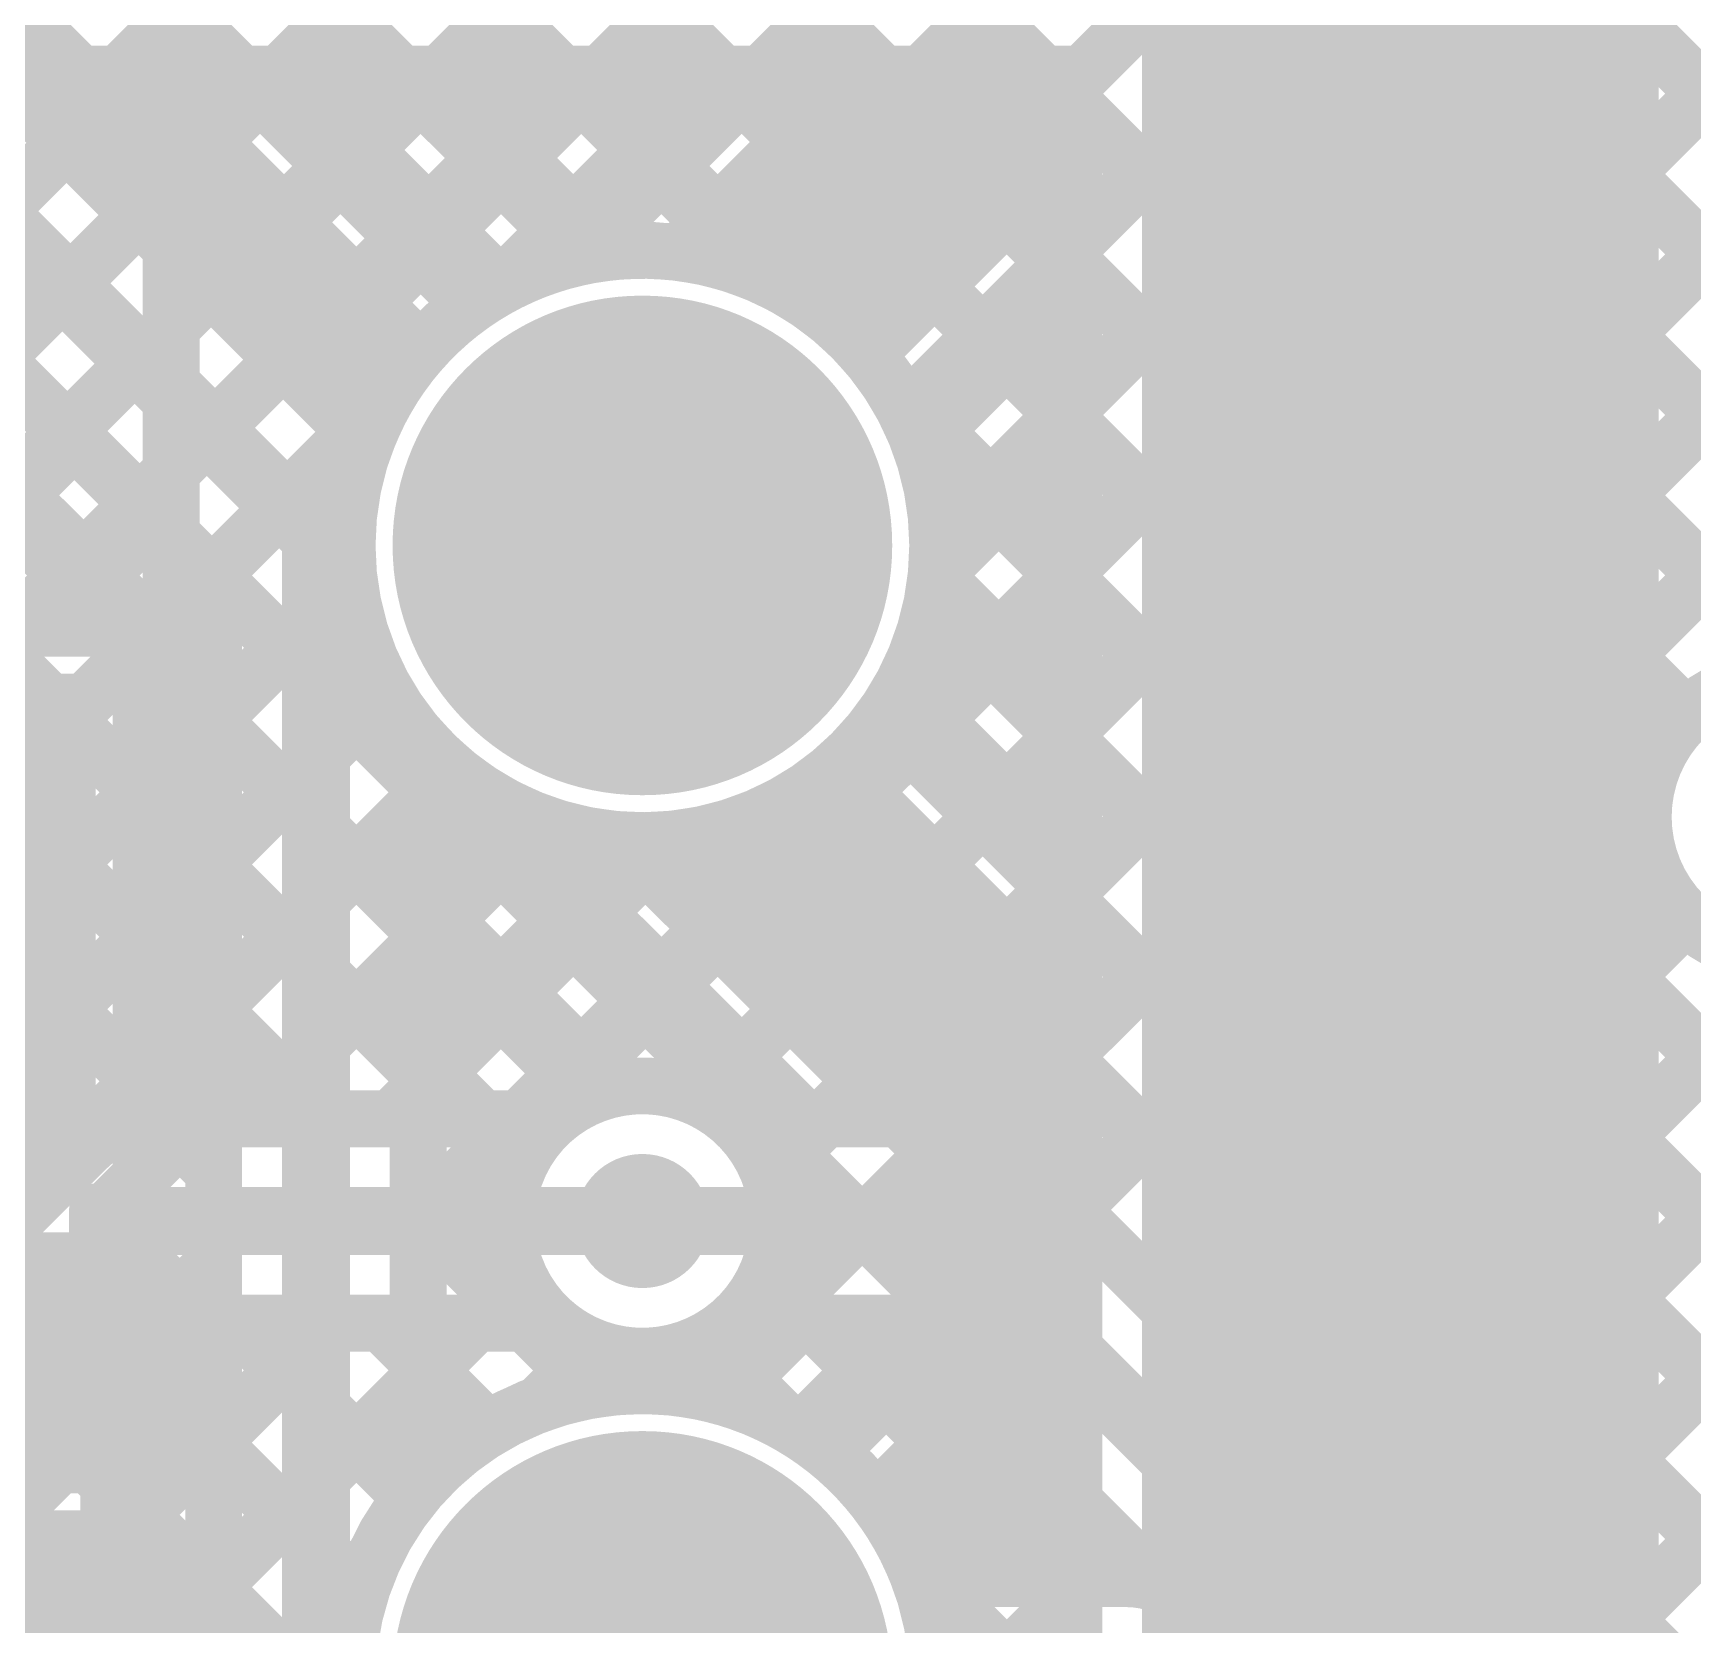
# Model space of a CAD drawing. Header units: millimetres. Extents: x -0.33 to 3.26, y -0.12 to 2.83.
# Drawn here: x 0.2037 to 0.496, y 1.7579 to 2.0382 of the extents above; entities that cross this region are included whole.
import ezdxf

# ---------------------------------------------------------------- set-up
doc = ezdxf.new("R2010")
doc.units = ezdxf.units.MM
doc.header["$MEASUREMENT"] = 0
for name, color, linetype in [('BottomLayer', 5, 'Continuous'), ('BottomOverlay', 54, 'Continuous'), ('BottomPaste', 16, 'Continuous'), ('BottomSolder', 6, 'Continuous'), ('MultiLayer', 9, 'Continuous'), ('PadHoleLayer', 156, 'Continuous'), ('TopLayer', 1, 'Continuous'), ('TopOverlay', 2, 'Continuous'), ('TopSolder', 216, 'Continuous'), ('ViaHoleLayer', 16, 'Continuous')]:
    doc.layers.add(name, color=color, linetype=linetype)

# ---------------------------------------------------------------- blocks, each defined once
blk = doc.blocks.new('PS2801C_1_F3_A_B_3')
at = {"layer": 'BottomLayer'}
for points in [[(-0.03937, 0.06772), (0.03937, 0.06772), (0.03937, 0.03228), (-0.03937, 0.03228)], [(0.23622, 0.06772), (0.31496, 0.06772), (0.31496, 0.03228), (0.23622, 0.03228)], [(-0.03937, 0.01772), (0.03937, 0.01772), (0.03937, -0.01772), (-0.03937, -0.01772)], [(0.23622, 0.01772), (0.31496, 0.01772), (0.31496, -0.01772), (0.23622, -0.01772)]]:
    blk.add_hatch(color=5, dxfattribs=at).paths.add_polyline_path(points)
at = {"layer": 'BottomPaste'}
for points in [[(-0.03937, 0.06772), (0.03937, 0.06772), (0.03937, 0.03228), (-0.03937, 0.03228)], [(0.23622, 0.06772), (0.31496, 0.06772), (0.31496, 0.03228), (0.23622, 0.03228)], [(-0.03937, 0.01772), (0.03937, 0.01772), (0.03937, -0.01772), (-0.03937, -0.01772)], [(0.23622, 0.01772), (0.31496, 0.01772), (0.31496, -0.01772), (0.23622, -0.01772)]]:
    blk.add_hatch(color=16, dxfattribs=at).paths.add_polyline_path(points)
at = {"layer": 'BottomSolder'}
for points in [[(-0.04337, 0.07172), (0.04337, 0.07172), (0.04337, 0.02828), (-0.04337, 0.02828)], [(0.23222, 0.07172), (0.31896, 0.07172), (0.31896, 0.02828), (0.23222, 0.02828)], [(-0.04337, 0.02172), (0.04337, 0.02172), (0.04337, -0.02172), (-0.04337, -0.02172)], [(0.23222, 0.02172), (0.31896, 0.02172), (0.31896, -0.02172), (0.23222, -0.02172)]]:
    blk.add_hatch(color=6, dxfattribs=at).paths.add_polyline_path(points)
at = {"layer": 'BottomOverlay', "const_width": 0.01}
for points in [[(0.017, 0.085), (0.259, 0.085)], [(0.017, -0.035), (0.259, -0.035)]]:
    blk.add_lwpolyline(points, dxfattribs=at)
at = {"layer": 'BottomOverlay'}
for points, const_width in [([(0.0145, 0.085, 1), (0.0195, 0.085, 1)], 0.005), ([(0.2565, 0.085, 1), (0.2615, 0.085, 1)], 0.005), ([(-0.01993, -0.038, 1), (-0.03407, -0.038, 1)], 0.01575), ([(-0.03801, -0.038, 1), (-0.03013, -0.038, 1)], 0.00787), ([(-0.02387, -0.038, 1), (-0.01599, -0.038, 1)], 0.00787), ([(0.0145, -0.035, 1), (0.0195, -0.035, 1)], 0.005), ([(0.2565, -0.035, 1), (0.2615, -0.035, 1)], 0.005)]:
    blk.add_lwpolyline(points, format="xyb", close=True, dxfattribs=dict(at, const_width=const_width))
blk = doc.blocks.new('R__0603_B_32')
at = {"layer": 'BottomLayer'}
for points in [[(-0.015, 0.0175), (-0.015, -0.0175), (-0.045, -0.0175), (-0.045, 0.0175)], [(0.045, 0.0175), (0.045, -0.0175), (0.015, -0.0175), (0.015, 0.0175)]]:
    blk.add_hatch(color=5, dxfattribs=at).paths.add_polyline_path(points)
at = {"layer": 'BottomPaste'}
for points in [[(-0.015, 0.0175), (-0.015, -0.0175), (-0.045, -0.0175), (-0.045, 0.0175)], [(0.045, 0.0175), (0.045, -0.0175), (0.015, -0.0175), (0.015, 0.0175)]]:
    blk.add_hatch(color=16, dxfattribs=at).paths.add_polyline_path(points)
at = {"layer": 'BottomSolder'}
for points in [[(-0.011, 0.0215), (-0.011, -0.0215), (-0.049, -0.0215), (-0.049, 0.0215)], [(0.049, 0.0215), (0.049, -0.0215), (0.011, -0.0215), (0.011, 0.0215)]]:
    blk.add_hatch(color=6, dxfattribs=at).paths.add_polyline_path(points)
at = {"layer": 'BottomOverlay', "const_width": 0.01}
for points in [[(-0.052, 0.024), (0.052, 0.024)], [(-0.052, 0.024), (-0.052, -0.024)], [(0.052, 0.024), (0.052, -0.024)], [(-0.052, -0.024), (0.052, -0.024)]]:
    blk.add_lwpolyline(points, dxfattribs=at)
at = {"layer": 'BottomOverlay', "const_width": 0.005}
for points in [[(-0.0545, 0.024, 1), (-0.0495, 0.024, 1)], [(-0.0545, 0.024, 1), (-0.0495, 0.024, 1)], [(0.0495, 0.024, 1), (0.0545, 0.024, 1)], [(0.0495, 0.024, 1), (0.0545, 0.024, 1)], [(-0.0545, -0.024, 1), (-0.0495, -0.024, 1)], [(-0.0545, -0.024, 1), (-0.0495, -0.024, 1)], [(0.0495, -0.024, 1), (0.0545, -0.024, 1)], [(0.0495, -0.024, 1), (0.0545, -0.024, 1)]]:
    blk.add_lwpolyline(points, format="xyb", close=True, dxfattribs=at)
blk = doc.blocks.new('T________B_____12_P___95')
at = {"layer": 'BottomLayer'}
h = blk.add_hatch(color=5, dxfattribs=at)
edge = h.paths.add_edge_path()
edge.add_arc((1.6, 0), 0.04, 0, 360)
h = blk.add_hatch(color=5, dxfattribs=at)
edge = h.paths.add_edge_path()
edge.add_arc((1.8, 0), 0.04, 0, 360)
at = {"layer": 'BottomSolder'}
h = blk.add_hatch(color=6, dxfattribs=at)
edge = h.paths.add_edge_path()
edge.add_arc((1.6, 0), 0.044, 0, 360)
h = blk.add_hatch(color=6, dxfattribs=at)
edge = h.paths.add_edge_path()
edge.add_arc((1.8, 0), 0.044, 0, 360)
at = {"layer": 'MultiLayer'}
h = blk.add_hatch(color=9, dxfattribs=at)
edge = h.paths.add_edge_path()
edge.add_arc((1.6, 0), 0.04, 0, 360)
h = blk.add_hatch(color=9, dxfattribs=at)
edge = h.paths.add_edge_path()
edge.add_arc((1.8, 0), 0.04, 0, 360)
at = {"layer": 'PadHoleLayer'}
h = blk.add_hatch(color=156, dxfattribs=at)
edge = h.paths.add_edge_path()
edge.add_arc((1.6, 0), 0.0275, 0, 360)
h = blk.add_hatch(color=156, dxfattribs=at)
edge = h.paths.add_edge_path()
edge.add_arc((1.8, 0), 0.0275, 0, 360)
at = {"layer": 'TopLayer'}
h = blk.add_hatch(color=1, dxfattribs=at)
edge = h.paths.add_edge_path()
edge.add_arc((1.6, 0), 0.04, 0, 360)
h = blk.add_hatch(color=1, dxfattribs=at)
edge = h.paths.add_edge_path()
edge.add_arc((1.8, 0), 0.04, 0, 360)
at = {"layer": 'TopSolder'}
h = blk.add_hatch(color=216, dxfattribs=at)
edge = h.paths.add_edge_path()
edge.add_arc((1.6, 0), 0.044, 0, 360)
h = blk.add_hatch(color=216, dxfattribs=at)
edge = h.paths.add_edge_path()
edge.add_arc((1.8, 0), 0.044, 0, 360)
at = {"layer": 'TopOverlay', "const_width": 0.01}
blk.add_lwpolyline([(-0.105, -0.162), (2.325, -0.162)], dxfattribs=at)

msp = doc.modelspace()

# ---------------------------------------------------------------- hatches: boundary and pattern name
at = {"layer": 'BottomLayer'}
h = msp.add_hatch(color=5, dxfattribs=at)
edge = h.paths.add_edge_path()
edge.add_arc((0.311, 1.829), 0.01181, 0, 360)
at = {"layer": 'TopLayer'}
msp.add_hatch(color=1, dxfattribs=at).paths.add_polyline_path([(0.399, -0.092), (0.49, -0.092), (0.49, 2.286), (0.399, 2.286)])
h = msp.add_hatch(color=1, dxfattribs=at)
edge = h.paths.add_edge_path()
edge.add_arc((0.311, 1.829), 0.01181, 0, 360)
at = {"layer": 'ViaHoleLayer'}
h = msp.add_hatch(color=16, dxfattribs=at)
edge = h.paths.add_edge_path()
edge.add_arc((0.311, 1.829), 0.00591, 0, 360)

# ---------------------------------------------------------------- linework, layer by layer
at = {"layer": 'BottomLayer'}
for points, const_width in [([(0.23641, 1.99204), (0.54059, 2.29621)], 0.01), ([(0.25056, 1.9779), (0.54059, 2.26793)], 0.01), ([(-0.08, 2.23806), (0.2355, 1.92256)], 0.01), ([(0.2997, 1.99876), (0.54059, 2.23965)], 0.01), ([(0.32678, 1.99755), (0.54059, 2.21136)], 0.01), ([(0.34492, 1.98741), (0.56268, 2.20517)], 0.01), ([(0.3598, 2.16596), (0.59728, 1.92848)], 0.01), ([(0.22272, 2.16162), (0.48751, 1.89683)], 0.01), ([(0.35736, 1.97156), (0.54059, 2.15479)], 0.01), ([(0.36157, 2.1359), (0.5728, 1.92468)], 0.01), ([(0.22272, 2.13334), (0.53987, 1.81619)], 0.01), ([(0.36299, 1.94891), (0.54059, 2.12651)], 0.01), ([(0.35251, 2.11668), (0.54451, 1.92468)], 0.01), ([(0.19399, 2.03447), (0.27253, 2.11301)], 0.01), ([(0.16497, 2.10623), (0.28084, 1.99036)], 0.01), ([(0.19325, 2.10623), (0.30055, 1.99894)], 0.01), ([(0.22154, 2.10623), (0.33236, 1.99541)], 0.01), ([(0.33759, 2.10331), (0.51623, 1.92468)], 0.01), ([(0.20813, 2.02033), (0.28879, 2.10098)], 0.01), ([(0.2715, 1.82914), (0.54059, 2.09822)], 0.01), ([(0.22227, 2.00618), (0.3121, 2.09601)], 0.01), ([(0.31635, 2.09628), (0.49479, 1.91783)], 0.01), ([(0.161, 2.08192), (0.26708, 1.97584)], 0.01), ([(0.32118, 1.85053), (0.54618, 2.07553)], 0.01), ([(0.161, 2.06746), (0.26228, 1.96618)], 0.01), ([(0.34593, 1.847), (0.56512, 2.06619)], 0.01), ([(0.143, 2.06), (0.2535, 1.9495)], 0.012), ([(0.1303, 2.04725), (0.2355, 1.94204)], 0.01), ([(0.37188, 1.84466), (0.574, 2.04678)], 0.01), ([(0.38648, 1.83098), (0.57609, 2.02059)], 0.01), ([(0.35841, 1.96936), (0.55259, 1.77518)], 0.01), ([(0.17776, 1.93339), (0.21096, 1.96659)], 0.01), ([(0.20605, 1.93339), (0.2251, 1.95244)], 0.01), ([(0.2535, 1.4955), (0.2535, 1.9495)], 0.012), ([(0.2355, 1.70482), (0.2355, 1.94204)], 0.01), ([(0.36194, 1.93755), (0.53987, 1.75962)], 0.01), ([(0.16328, 1.93339), (0.22272, 1.93339)], 0.01), ([(0.22272, 1.92177), (0.2355, 1.93456)], 0.01), ([(0.22272, 1.83064), (0.22272, 1.93339)], 0.01), ([(0.35336, 1.91784), (0.53987, 1.73134)], 0.01), ([(0.2715, 1.78182), (0.2715, 1.91418)], 0.01), ([(0.22272, 1.90706), (0.2355, 1.89428)], 0.01), ([(0.22272, 1.89349), (0.2355, 1.90627)], 0.01), ([(0.28037, 1.90598), (0.33935, 1.847)], 0.01), ([(0.33884, 1.90408), (0.53987, 1.70305)], 0.01), ([(0.40062, 1.81684), (0.48754, 1.90376)], 0.01), ([(0.2715, 1.88571), (0.28744, 1.90164)], 0.01), ([(0.2715, 1.85742), (0.31009, 1.89601)], 0.01), ([(0.31814, 1.89649), (0.36849, 1.84614)], 0.01), ([(0.2715, 1.88656), (0.30582, 1.85224)], 0.01), ([(0.41476, 1.80269), (0.49469, 1.88262)], 0.01), ([(0.22272, 1.87878), (0.2355, 1.866)], 0.01), ([(0.22272, 1.86521), (0.2355, 1.87799)], 0.01), ([(0.4289, 1.78855), (0.51603, 1.87568)], 0.01), ([(0.44305, 1.77441), (0.53987, 1.87123)], 0.01), ([(0.2715, 1.85828), (0.28985, 1.83993)], 0.01), ([(0.22272, 1.8505), (0.2355, 1.83771)], 0.01), ([(0.22272, 1.83692), (0.2355, 1.84971)], 0.01), ([(0.32659, 1.847), (0.363, 1.847)], 0.01), ([(0.45719, 1.76027), (0.53987, 1.84294)], 0.01), ([(0.37575, 1.8417), (0.57291, 1.64455)], 0.01), ([(0.21644, 1.83064), (0.22272, 1.83692)], 0.01), ([(0.215, 1.83064), (0.22272, 1.83064)], 0.01), ([(0.215, 1.82702), (0.215, 1.83064)], 0.01), ([(0.215, 1.82993), (0.21791, 1.82702)], 0.01), ([(0.2715, 1.83), (0.30224, 1.79926)], 0.01), ([(0.311, 1.829), (0.363, 1.829)], 0.012), ([(0.363, 1.829), (0.86021, 1.33179)], 0.012), ([(0.215, 1.82702), (0.2225, 1.82702)], 0.01), ([(0.21791, 1.82702), (0.2225, 1.82243)], 0.01), ([(0.2225, 1.77302), (0.2225, 1.82702)], 0.01), ([(0.2225, 1.82243), (0.2355, 1.80943)], 0.01), ([(0.2225, 1.80842), (0.2355, 1.82142)], 0.01), ([(0.2715, 1.80085), (0.28947, 1.81882)], 0.01), ([(0.47133, 1.74612), (0.53987, 1.81466)], 0.01), ([(0.32523, 1.79801), (0.33822, 1.811)], 0.01), ([(0.32659, 1.811), (0.35554, 1.811)], 0.01), ([(0.34706, 1.811), (0.39206, 1.766)], 0.01), ([(0.35554, 1.811), (0.40132, 1.76523)], 0.01), ([(0.32193, 1.80785), (0.33641, 1.79337)], 0.01), ([(0.29702, 1.79808), (0.30491, 1.80598)], 0.01), ([(0.34383, 1.78833), (0.36102, 1.80552)], 0.01), ([(0.2715, 1.80171), (0.28203, 1.79118)], 0.01), ([(0.2225, 1.79414), (0.2355, 1.78114)], 0.01), ([(0.2225, 1.78014), (0.2355, 1.79314)], 0.01), ([(0.35666, 1.77288), (0.37516, 1.79138)], 0.01), ([(0.37807, 1.766), (0.38931, 1.77724)], 0.01), ([(0.1635, 1.77302), (0.2225, 1.77302)], 0.01), ([(0.20938, 1.76702), (0.21538, 1.77302)], 0.01), ([(0.21534, 1.77302), (0.22134, 1.76702)], 0.01), ([(0.35637, 1.77341), (0.36378, 1.766)], 0.01), ([(0.1635, 1.76702), (0.2225, 1.76702)], 0.01), ([(0.2225, 1.71302), (0.2225, 1.76702)], 0.01), ([(0.2225, 1.76586), (0.2355, 1.75286)], 0.01), ([(0.2225, 1.75185), (0.2355, 1.76485)], 0.01), ([(0.35979, 1.766), (0.39609, 1.766)], 0.01)]:
    msp.add_lwpolyline(points, dxfattribs=dict(at, const_width=const_width))
for points, const_width in [([(0.20563, 2.02033, 1), (0.21063, 2.02033, 1)], 0.005), ([(0.21977, 2.00618, 1), (0.22477, 2.00618, 1)], 0.005), ([(0.2972, 1.99876, 1), (0.3022, 1.99876, 1)], 0.005), ([(0.29805, 1.99894, 1), (0.30305, 1.99894, 1)], 0.005), ([(0.32428, 1.99755, 1), (0.32928, 1.99755, 1)], 0.005), ([(0.32986, 1.99541, 1), (0.33486, 1.99541, 1)], 0.005), ([(0.23391, 1.99204, 1), (0.23891, 1.99204, 1)], 0.005), ([(0.27834, 1.99036, 1), (0.28334, 1.99036, 1)], 0.005), ([(0.34242, 1.98741, 1), (0.34742, 1.98741, 1)], 0.005), ([(0.24806, 1.9779, 1), (0.25306, 1.9779, 1)], 0.005), ([(0.26458, 1.97584, 1), (0.26958, 1.97584, 1)], 0.005), ([(0.35486, 1.97156, 1), (0.35986, 1.97156, 1)], 0.005), ([(0.35591, 1.96936, 1), (0.36091, 1.96936, 1)], 0.005), ([(0.20846, 1.96659, 1), (0.21346, 1.96659, 1)], 0.005), ([(0.25978, 1.96618, 1), (0.26478, 1.96618, 1)], 0.005), ([(0.25978, 1.96618, 1), (0.26478, 1.96618, 1)], 0.005), ([(0.2226, 1.95244, 1), (0.2276, 1.95244, 1)], 0.005), ([(0.2505, 1.9495, 1), (0.2565, 1.9495, 1)], 0.006), ([(0.2505, 1.9495, 1), (0.2565, 1.9495, 1)], 0.006), ([(0.36049, 1.94891, 1), (0.36549, 1.94891, 1)], 0.005), ([(0.3605, 1.948, 1), (0.3655, 1.948, 1)], 0.005), ([(0.3605, 1.948, 1), (0.3655, 1.948, 1)], 0.005), ([(0.233, 1.94204, 1), (0.238, 1.94204, 1)], 0.005), ([(0.233, 1.94204, 1), (0.238, 1.94204, 1)], 0.005), ([(0.35944, 1.93755, 1), (0.36444, 1.93755, 1)], 0.005), ([(0.20355, 1.93339, 1), (0.20855, 1.93339, 1)], 0.005), ([(0.22022, 1.93339, 1), (0.22522, 1.93339, 1)], 0.005), ([(0.22022, 1.93339, 1), (0.22522, 1.93339, 1)], 0.005), ([(0.233, 1.93456, 1), (0.238, 1.93456, 1)], 0.005), ([(0.22022, 1.92177, 1), (0.22522, 1.92177, 1)], 0.005), ([(0.233, 1.92256, 1), (0.238, 1.92256, 1)], 0.005), ([(0.35086, 1.91784, 1), (0.35586, 1.91784, 1)], 0.005), ([(0.49229, 1.91783, 1), (0.49729, 1.91783, 1)], 0.005), ([(0.269, 1.91418, 1), (0.274, 1.91418, 1)], 0.005), ([(0.269, 1.91418, 1), (0.274, 1.91418, 1)], 0.005), ([(0.22022, 1.90706, 1), (0.22522, 1.90706, 1)], 0.005), ([(0.233, 1.90627, 1), (0.238, 1.90627, 1)], 0.005), ([(0.27787, 1.90598, 1), (0.28287, 1.90598, 1)], 0.005), ([(0.33634, 1.90408, 1), (0.34134, 1.90408, 1)], 0.005), ([(0.48504, 1.90376, 1), (0.49004, 1.90376, 1)], 0.005), ([(0.28494, 1.90164, 1), (0.28994, 1.90164, 1)], 0.005), ([(0.30759, 1.89601, 1), (0.31259, 1.89601, 1)], 0.005), ([(0.31564, 1.89649, 1), (0.32064, 1.89649, 1)], 0.005), ([(0.48501, 1.89683, 1), (0.49001, 1.89683, 1)], 0.005), ([(0.22022, 1.89349, 1), (0.22522, 1.89349, 1)], 0.005), ([(0.233, 1.89428, 1), (0.238, 1.89428, 1)], 0.005), ([(0.269, 1.88656, 1), (0.274, 1.88656, 1)], 0.005), ([(0.269, 1.88571, 1), (0.274, 1.88571, 1)], 0.005), ([(0.49219, 1.88262, 1), (0.49719, 1.88262, 1)], 0.005), ([(0.22022, 1.87878, 1), (0.22522, 1.87878, 1)], 0.005), ([(0.233, 1.87799, 1), (0.238, 1.87799, 1)], 0.005), ([(0.233, 1.866, 1), (0.238, 1.866, 1)], 0.005), ([(0.22022, 1.86521, 1), (0.22522, 1.86521, 1)], 0.005), ([(0.269, 1.85828, 1), (0.274, 1.85828, 1)], 0.005), ([(0.269, 1.85742, 1), (0.274, 1.85742, 1)], 0.005), ([(0.30332, 1.85224, 1), (0.30832, 1.85224, 1)], 0.005), ([(0.22022, 1.8505, 1), (0.22522, 1.8505, 1)], 0.005), ([(0.233, 1.84971, 1), (0.238, 1.84971, 1)], 0.005), ([(0.31868, 1.85053, 1), (0.32368, 1.85053, 1)], 0.005), ([(0.32409, 1.847, 1), (0.32909, 1.847, 1)], 0.005), ([(0.32409, 1.847, 1), (0.32909, 1.847, 1)], 0.005), ([(0.33685, 1.847, 1), (0.34185, 1.847, 1)], 0.005), ([(0.34343, 1.847, 1), (0.34843, 1.847, 1)], 0.005), ([(0.3605, 1.847, 1), (0.3655, 1.847, 1)], 0.005), ([(0.3605, 1.847, 1), (0.3655, 1.847, 1)], 0.005), ([(0.3605, 1.847, 1), (0.3655, 1.847, 1)], 0.005), ([(0.36599, 1.84614, 1), (0.37099, 1.84614, 1)], 0.005), ([(0.36938, 1.84466, 1), (0.37438, 1.84466, 1)], 0.005), ([(0.28735, 1.83993, 1), (0.29235, 1.83993, 1)], 0.005), ([(0.37323, 1.84173, 1), (0.37823, 1.84173, 1)], 0.005), ([(0.37325, 1.8417, 1), (0.37825, 1.8417, 1)], 0.005), ([(0.37325, 1.8417, 1), (0.37825, 1.8417, 1)], 0.005), ([(0.22022, 1.83692, 1), (0.22522, 1.83692, 1)], 0.005), ([(0.22022, 1.83692, 1), (0.22522, 1.83692, 1)], 0.005), ([(0.233, 1.83771, 1), (0.238, 1.83771, 1)], 0.005), ([(0.2125, 1.83064, 1), (0.2175, 1.83064, 1)], 0.005), ([(0.2125, 1.83064, 1), (0.2175, 1.83064, 1)], 0.005), ([(0.21394, 1.83064, 1), (0.21894, 1.83064, 1)], 0.005), ([(0.22022, 1.83064, 1), (0.22522, 1.83064, 1)], 0.005), ([(0.22022, 1.83064, 1), (0.22522, 1.83064, 1)], 0.005), ([(0.38398, 1.83098, 1), (0.38898, 1.83098, 1)], 0.005), ([(0.2125, 1.82993, 1), (0.2175, 1.82993, 1)], 0.005), ([(0.269, 1.83, 1), (0.274, 1.83, 1)], 0.005), ([(0.269, 1.82914, 1), (0.274, 1.82914, 1)], 0.005), ([(0.308, 1.829, 1), (0.314, 1.829, 1)], 0.006), ([(0.36, 1.829, 1), (0.366, 1.829, 1)], 0.006), ([(0.36, 1.829, 1), (0.366, 1.829, 1)], 0.006), ([(0.2125, 1.82702, 1), (0.2175, 1.82702, 1)], 0.005), ([(0.2125, 1.82702, 1), (0.2175, 1.82702, 1)], 0.005), ([(0.21541, 1.82702, 1), (0.22041, 1.82702, 1)], 0.005), ([(0.21541, 1.82702, 1), (0.22041, 1.82702, 1)], 0.005), ([(0.22, 1.82702, 1), (0.225, 1.82702, 1)], 0.005), ([(0.22, 1.82702, 1), (0.225, 1.82702, 1)], 0.005), ([(0.22, 1.82243, 1), (0.225, 1.82243, 1)], 0.005), ([(0.22, 1.82243, 1), (0.225, 1.82243, 1)], 0.005), ([(0.233, 1.82142, 1), (0.238, 1.82142, 1)], 0.005), ([(0.28697, 1.81882, 1), (0.29197, 1.81882, 1)], 0.005), ([(0.39812, 1.81684, 1), (0.40312, 1.81684, 1)], 0.005), ([(0.32409, 1.811, 1), (0.32909, 1.811, 1)], 0.005), ([(0.32409, 1.811, 1), (0.32909, 1.811, 1)], 0.005), ([(0.33572, 1.811, 1), (0.34072, 1.811, 1)], 0.005), ([(0.34456, 1.811, 1), (0.34956, 1.811, 1)], 0.005), ([(0.35304, 1.811, 1), (0.35804, 1.811, 1)], 0.005), ([(0.35304, 1.811, 1), (0.35804, 1.811, 1)], 0.005), ([(0.22, 1.80842, 1), (0.225, 1.80842, 1)], 0.005), ([(0.233, 1.80943, 1), (0.238, 1.80943, 1)], 0.005), ([(0.31943, 1.80785, 1), (0.32443, 1.80785, 1)], 0.005), ([(0.30241, 1.80598, 1), (0.30741, 1.80598, 1)], 0.005), ([(0.35852, 1.80552, 1), (0.36352, 1.80552, 1)], 0.005), ([(0.269, 1.80171, 1), (0.274, 1.80171, 1)], 0.005), ([(0.41226, 1.80269, 1), (0.41726, 1.80269, 1)], 0.005), ([(0.269, 1.80085, 1), (0.274, 1.80085, 1)], 0.005), ([(0.29974, 1.79926, 1), (0.30474, 1.79926, 1)], 0.005), ([(0.29452, 1.79808, 1), (0.29952, 1.79808, 1)], 0.005), ([(0.32273, 1.79801, 1), (0.32773, 1.79801, 1)], 0.005), ([(0.22, 1.79414, 1), (0.225, 1.79414, 1)], 0.005), ([(0.233, 1.79314, 1), (0.238, 1.79314, 1)], 0.005), ([(0.33391, 1.79337, 1), (0.33891, 1.79337, 1)], 0.005), ([(0.27953, 1.79118, 1), (0.28453, 1.79118, 1)], 0.005), ([(0.37266, 1.79138, 1), (0.37766, 1.79138, 1)], 0.005), ([(0.34133, 1.78833, 1), (0.34633, 1.78833, 1)], 0.005), ([(0.4264, 1.78855, 1), (0.4314, 1.78855, 1)], 0.005), ([(0.233, 1.78114, 1), (0.238, 1.78114, 1)], 0.005), ([(0.269, 1.78182, 1), (0.274, 1.78182, 1)], 0.005), ([(0.269, 1.78182, 1), (0.274, 1.78182, 1)], 0.005), ([(0.22, 1.78014, 1), (0.225, 1.78014, 1)], 0.005), ([(0.38681, 1.77724, 1), (0.39181, 1.77724, 1)], 0.005), ([(0.21284, 1.77302, 1), (0.21784, 1.77302, 1)], 0.005), ([(0.21288, 1.77302, 1), (0.21788, 1.77302, 1)], 0.005), ([(0.22, 1.77302, 1), (0.225, 1.77302, 1)], 0.005), ([(0.22, 1.77302, 1), (0.225, 1.77302, 1)], 0.005), ([(0.35387, 1.77341, 1), (0.35887, 1.77341, 1)], 0.005), ([(0.35416, 1.77288, 1), (0.35916, 1.77288, 1)], 0.005), ([(0.44055, 1.77441, 1), (0.44555, 1.77441, 1)], 0.005), ([(0.20688, 1.76702, 1), (0.21188, 1.76702, 1)], 0.005), ([(0.21884, 1.76702, 1), (0.22384, 1.76702, 1)], 0.005), ([(0.22, 1.76702, 1), (0.225, 1.76702, 1)], 0.005), ([(0.22, 1.76702, 1), (0.225, 1.76702, 1)], 0.005), ([(0.22, 1.76586, 1), (0.225, 1.76586, 1)], 0.005), ([(0.233, 1.76485, 1), (0.238, 1.76485, 1)], 0.005), ([(0.35729, 1.766, 1), (0.36229, 1.766, 1)], 0.005), ([(0.35729, 1.766, 1), (0.36229, 1.766, 1)], 0.005), ([(0.36128, 1.766, 1), (0.36628, 1.766, 1)], 0.005), ([(0.37557, 1.766, 1), (0.38057, 1.766, 1)], 0.005), ([(0.38956, 1.766, 1), (0.39456, 1.766, 1)], 0.005), ([(0.39359, 1.766, 1), (0.39859, 1.766, 1)], 0.005), ([(0.39359, 1.766, 1), (0.39859, 1.766, 1)], 0.005), ([(0.39359, 1.766, 1), (0.39859, 1.766, 1)], 0.005), ([(0.39882, 1.76523, 1), (0.40382, 1.76523, 1)], 0.005), ([(0.39882, 1.76523, 1), (0.40382, 1.76523, 1)], 0.005), ([(0.39882, 1.76523, 1), (0.40382, 1.76523, 1)], 0.005), ([(0.45469, 1.76027, 1), (0.45969, 1.76027, 1)], 0.005)]:
    msp.add_lwpolyline(points, format="xyb", close=True, dxfattribs=dict(at, const_width=const_width))
at = {"layer": 'BottomLayer', "const_width": 0.01}
for points in [[(0.26228, 1.96618, -0.835693), (0.363, 1.948)], [(0.363, 1.948, -0.696509), (0.2715, 1.91418)], [(0.51178, 1.87568, -1), (0.51178, 1.92468)], [(0.32659, 1.811, -2.188794), (0.32659, 1.847)], [(0.363, 1.847, -0.198912), (0.37573, 1.84173)], [(0.363, 1.847, -0.199396), (0.37575, 1.8417)], [(0.2715, 1.78182, -0.572578), (0.35979, 1.766)], [(0.39609, 1.766, -0.073757), (0.40132, 1.76523)], [(0.39609, 1.766, -0.073757), (0.40132, 1.76523)]]:
    msp.add_lwpolyline(points, format="xyb", dxfattribs=at)
at = {"layer": 'TopLayer'}
for points, const_width in [([(-0.079, 2.2314), (0.30155, 1.85085)], 0.01), ([(-0.079, 2.20595), (0.27995, 1.847)], 0.01), ([(-0.079, 2.18049), (0.25449, 1.847)], 0.01), ([(-0.079, 2.15503), (0.22903, 1.847)], 0.01), ([(-0.079, 2.12958), (0.21095, 1.83963)], 0.01), ([(-0.079, 1.67945), (0.27255, 2.031)], 0.01), ([(-0.079, 1.70491), (0.24709, 2.031)], 0.01), ([(-0.079, 1.73036), (0.22164, 2.031)], 0.01), ([(-0.03649, 1.6965), (0.29801, 2.031)], 0.01), ([(0.134, 2.031), (0.387, 2.031)], 0.01), ([(0.14686, 2.031), (0.387, 1.79086)], 0.01), ([(0.17231, 2.031), (0.25914, 1.94417)], 0.01), ([(0.19777, 2.031), (0.26237, 1.9664)], 0.01), ([(0.22322, 2.031), (0.27192, 1.9823)], 0.01), ([(0.24868, 2.031), (0.28605, 1.99363)], 0.01), ([(0.27414, 2.031), (0.30543, 1.9997)], 0.01), ([(0.28613, 1.99367), (0.32346, 2.031)], 0.01), ([(0.29959, 2.031), (0.33839, 1.9922)], 0.01), ([(0.31751, 1.99959), (0.34892, 2.031)], 0.01), ([(0.32505, 2.031), (0.387, 1.96905)], 0.01), ([(0.33662, 1.99325), (0.37437, 2.031)], 0.01), ([(0.3505, 2.031), (0.387, 1.9945)], 0.01), ([(0.37596, 2.031), (0.387, 2.01996)], 0.01), ([(0.387, 1.706), (0.387, 2.031)], 0.01), ([(0.35057, 1.98174), (0.387, 2.01817)], 0.01), ([(0.35992, 1.96563), (0.387, 1.99272)], 0.01), ([(0.3552, 1.97539), (0.387, 1.94359)], 0.01), ([(-0.01104, 1.6965), (0.26533, 1.97287)], 0.01), ([(0.36276, 1.94302), (0.387, 1.96726)], 0.01), ([(0.2922, 1.847), (0.387, 1.9418)], 0.01), ([(0.3627, 1.94243), (0.387, 1.91814)], 0.01), ([(-0.00806, 1.67402), (0.25941, 1.94149)], 0.01), ([(0.00466, 1.66129), (0.26575, 1.92238)], 0.01), ([(0.35663, 1.92305), (0.387, 1.89268)], 0.01), ([(0.32118, 1.85053), (0.387, 1.91635)], 0.01), ([(0.13142, 1.76259), (0.27726, 1.90843)], 0.01), ([(0.3453, 1.90892), (0.387, 1.86722)], 0.01), ([(0.24128, 1.847), (0.29337, 1.89908)], 0.01), ([(0.3294, 1.89937), (0.387, 1.84177)], 0.01), ([(0.26674, 1.847), (0.31598, 1.89624)], 0.01), ([(0.30717, 1.89614), (0.387, 1.81631)], 0.01), ([(0.33334, 1.83723), (0.387, 1.89089)], 0.01), ([(0.32066, 1.7991), (0.387, 1.86544)], 0.01), ([(0.22578, 1.847), (0.29541, 1.847)], 0.01), ([(0.13429, 1.76297), (0.21303, 1.8417)], 0.01), ([(0.3389, 1.79188), (0.387, 1.83998)], 0.01), ([(0.136, 1.73922), (0.22578, 1.829)], 0.012), ([(0.22578, 1.829), (0.311, 1.829)], 0.012), ([(0.33285, 1.81955), (0.387, 1.7654)], 0.01), ([(0.3522, 1.77973), (0.387, 1.81452)], 0.01), ([(0.10402, 1.65883), (0.2562, 1.811)], 0.01), ([(0.12948, 1.65883), (0.28165, 1.811)], 0.01), ([(0.15975, 1.73752), (0.23323, 1.811)], 0.01), ([(0.23323, 1.811), (0.29541, 1.811)], 0.01), ([(0.23958, 1.811), (0.27026, 1.78032)], 0.01), ([(0.26503, 1.811), (0.28375, 1.79229)], 0.01), ([(0.29049, 1.811), (0.30223, 1.79926)], 0.01), ([(0.29283, 1.79672), (0.30277, 1.80666)], 0.01), ([(0.31999, 1.80695), (0.33091, 1.79604)], 0.01), ([(0.22368, 1.80144), (0.26143, 1.7637)], 0.01), ([(0.21095, 1.78872), (0.25961, 1.74006)], 0.01), ([(0.36082, 1.76289), (0.387, 1.78907)], 0.01), ([(0.19822, 1.77599), (0.26821, 1.706)], 0.01), ([(0.35904, 1.76791), (0.387, 1.73995)], 0.01), ([(0.15493, 1.65883), (0.26228, 1.76617)], 0.01), ([(0.36218, 1.73879), (0.387, 1.76361)], 0.01)]:
    msp.add_lwpolyline(points, dxfattribs=dict(at, const_width=const_width))
for points, const_width in [([(0.21914, 2.031, 1), (0.22414, 2.031, 1)], 0.005), ([(0.22072, 2.031, 1), (0.22572, 2.031, 1)], 0.005), ([(0.24459, 2.031, 1), (0.24959, 2.031, 1)], 0.005), ([(0.24618, 2.031, 1), (0.25118, 2.031, 1)], 0.005), ([(0.27005, 2.031, 1), (0.27505, 2.031, 1)], 0.005), ([(0.27164, 2.031, 1), (0.27664, 2.031, 1)], 0.005), ([(0.29551, 2.031, 1), (0.30051, 2.031, 1)], 0.005), ([(0.29709, 2.031, 1), (0.30209, 2.031, 1)], 0.005), ([(0.32096, 2.031, 1), (0.32596, 2.031, 1)], 0.005), ([(0.32255, 2.031, 1), (0.32755, 2.031, 1)], 0.005), ([(0.34642, 2.031, 1), (0.35142, 2.031, 1)], 0.005), ([(0.348, 2.031, 1), (0.353, 2.031, 1)], 0.005), ([(0.37187, 2.031, 1), (0.37687, 2.031, 1)], 0.005), ([(0.37346, 2.031, 1), (0.37846, 2.031, 1)], 0.005), ([(0.3845, 2.031, 1), (0.3895, 2.031, 1)], 0.005), ([(0.3845, 2.031, 1), (0.3895, 2.031, 1)], 0.005), ([(0.3845, 2.01996, 1), (0.3895, 2.01996, 1)], 0.005), ([(0.3845, 2.01817, 1), (0.3895, 2.01817, 1)], 0.005), ([(0.363, 1.948, 1), (0.259, 1.948, 1)], 0.01), ([(0.30293, 1.9997, 1), (0.30793, 1.9997, 1)], 0.005), ([(0.31501, 1.99959, 1), (0.32001, 1.99959, 1)], 0.005), ([(0.3845, 1.9945, 1), (0.3895, 1.9945, 1)], 0.005), ([(0.28355, 1.99363, 1), (0.28855, 1.99363, 1)], 0.005), ([(0.28363, 1.99367, 1), (0.28863, 1.99367, 1)], 0.005), ([(0.33412, 1.99325, 1), (0.33912, 1.99325, 1)], 0.005), ([(0.33589, 1.9922, 1), (0.34089, 1.9922, 1)], 0.005), ([(0.3845, 1.99272, 1), (0.3895, 1.99272, 1)], 0.005), ([(0.26942, 1.9823, 1), (0.27442, 1.9823, 1)], 0.005), ([(0.34807, 1.98174, 1), (0.35307, 1.98174, 1)], 0.005), ([(0.3527, 1.97539, 1), (0.3577, 1.97539, 1)], 0.005), ([(0.26283, 1.97287, 1), (0.26783, 1.97287, 1)], 0.005), ([(0.3845, 1.96905, 1), (0.3895, 1.96905, 1)], 0.005), ([(0.25987, 1.9664, 1), (0.26487, 1.9664, 1)], 0.005), ([(0.35742, 1.96563, 1), (0.36242, 1.96563, 1)], 0.005), ([(0.3845, 1.96726, 1), (0.3895, 1.96726, 1)], 0.005), ([(0.2565, 1.948, 1), (0.2615, 1.948, 1)], 0.005), ([(0.3605, 1.948, 1), (0.3655, 1.948, 1)], 0.005), ([(0.25664, 1.94417, 1), (0.26164, 1.94417, 1)], 0.005), ([(0.3602, 1.94243, 1), (0.3652, 1.94243, 1)], 0.005), ([(0.36026, 1.94302, 1), (0.36526, 1.94302, 1)], 0.005), ([(0.3845, 1.94359, 1), (0.3895, 1.94359, 1)], 0.005), ([(0.3845, 1.9418, 1), (0.3895, 1.9418, 1)], 0.005), ([(0.25691, 1.94149, 1), (0.26191, 1.94149, 1)], 0.005), ([(0.26325, 1.92238, 1), (0.26825, 1.92238, 1)], 0.005), ([(0.35413, 1.92305, 1), (0.35913, 1.92305, 1)], 0.005), ([(0.3845, 1.91814, 1), (0.3895, 1.91814, 1)], 0.005), ([(0.3845, 1.91635, 1), (0.3895, 1.91635, 1)], 0.005), ([(0.27476, 1.90843, 1), (0.27976, 1.90843, 1)], 0.005), ([(0.3428, 1.90892, 1), (0.3478, 1.90892, 1)], 0.005), ([(0.29087, 1.89908, 1), (0.29587, 1.89908, 1)], 0.005), ([(0.3269, 1.89937, 1), (0.3319, 1.89937, 1)], 0.005), ([(0.30467, 1.89614, 1), (0.30967, 1.89614, 1)], 0.005), ([(0.31348, 1.89624, 1), (0.31848, 1.89624, 1)], 0.005), ([(0.3845, 1.89268, 1), (0.3895, 1.89268, 1)], 0.005), ([(0.3845, 1.89089, 1), (0.3895, 1.89089, 1)], 0.005), ([(0.3845, 1.86722, 1), (0.3895, 1.86722, 1)], 0.005), ([(0.3845, 1.86544, 1), (0.3895, 1.86544, 1)], 0.005), ([(0.29905, 1.85085, 1), (0.30405, 1.85085, 1)], 0.005), ([(0.31868, 1.85053, 1), (0.32368, 1.85053, 1)], 0.005), ([(0.22328, 1.847, 1), (0.22828, 1.847, 1)], 0.005), ([(0.22328, 1.847, 1), (0.22828, 1.847, 1)], 0.005), ([(0.22328, 1.847, 1), (0.22828, 1.847, 1)], 0.005), ([(0.22653, 1.847, 1), (0.23153, 1.847, 1)], 0.005), ([(0.23878, 1.847, 1), (0.24378, 1.847, 1)], 0.005), ([(0.25199, 1.847, 1), (0.25699, 1.847, 1)], 0.005), ([(0.26424, 1.847, 1), (0.26924, 1.847, 1)], 0.005), ([(0.27745, 1.847, 1), (0.28245, 1.847, 1)], 0.005), ([(0.2897, 1.847, 1), (0.2947, 1.847, 1)], 0.005), ([(0.29291, 1.847, 1), (0.29791, 1.847, 1)], 0.005), ([(0.29291, 1.847, 1), (0.29791, 1.847, 1)], 0.005), ([(0.20845, 1.83963, 1), (0.21345, 1.83963, 1)], 0.005), ([(0.21053, 1.8417, 1), (0.21553, 1.8417, 1)], 0.005), ([(0.21053, 1.8417, 1), (0.21553, 1.8417, 1)], 0.005), ([(0.21055, 1.84173, 1), (0.21555, 1.84173, 1)], 0.005), ([(0.3845, 1.84177, 1), (0.3895, 1.84177, 1)], 0.005), ([(0.3845, 1.83998, 1), (0.3895, 1.83998, 1)], 0.005), ([(0.33084, 1.83723, 1), (0.33584, 1.83723, 1)], 0.005), ([(0.22278, 1.829, 1), (0.22878, 1.829, 1)], 0.006), ([(0.22278, 1.829, 1), (0.22878, 1.829, 1)], 0.006), ([(0.308, 1.829, 1), (0.314, 1.829, 1)], 0.006), ([(0.33231, 1.829, 1), (0.33731, 1.829, 1)], 0.005), ([(0.33231, 1.829, 1), (0.33731, 1.829, 1)], 0.005), ([(0.33035, 1.81955, 1), (0.33535, 1.81955, 1)], 0.005), ([(0.3845, 1.81631, 1), (0.3895, 1.81631, 1)], 0.005), ([(0.3845, 1.81452, 1), (0.3895, 1.81452, 1)], 0.005), ([(0.23073, 1.811, 1), (0.23573, 1.811, 1)], 0.005), ([(0.23073, 1.811, 1), (0.23573, 1.811, 1)], 0.005), ([(0.23708, 1.811, 1), (0.24208, 1.811, 1)], 0.005), ([(0.2537, 1.811, 1), (0.2587, 1.811, 1)], 0.005), ([(0.26253, 1.811, 1), (0.26753, 1.811, 1)], 0.005), ([(0.27915, 1.811, 1), (0.28415, 1.811, 1)], 0.005), ([(0.28799, 1.811, 1), (0.29299, 1.811, 1)], 0.005), ([(0.29291, 1.811, 1), (0.29791, 1.811, 1)], 0.005), ([(0.29291, 1.811, 1), (0.29791, 1.811, 1)], 0.005), ([(0.30027, 1.80666, 1), (0.30527, 1.80666, 1)], 0.005), ([(0.31749, 1.80695, 1), (0.32249, 1.80695, 1)], 0.005), ([(0.22118, 1.80144, 1), (0.22618, 1.80144, 1)], 0.005), ([(0.29973, 1.79926, 1), (0.30473, 1.79926, 1)], 0.005), ([(0.31816, 1.7991, 1), (0.32316, 1.7991, 1)], 0.005), ([(0.29033, 1.79672, 1), (0.29533, 1.79672, 1)], 0.005), ([(0.32841, 1.79604, 1), (0.33341, 1.79604, 1)], 0.005), ([(0.28125, 1.79229, 1), (0.28625, 1.79229, 1)], 0.005), ([(0.3364, 1.79188, 1), (0.3414, 1.79188, 1)], 0.005), ([(0.3845, 1.79086, 1), (0.3895, 1.79086, 1)], 0.005), ([(0.20845, 1.78872, 1), (0.21345, 1.78872, 1)], 0.005), ([(0.3845, 1.78907, 1), (0.3895, 1.78907, 1)], 0.005), ([(0.26776, 1.78032, 1), (0.27276, 1.78032, 1)], 0.005), ([(0.3497, 1.77973, 1), (0.3547, 1.77973, 1)], 0.005), ([(0.35654, 1.76791, 1), (0.36154, 1.76791, 1)], 0.005), ([(0.25893, 1.7637, 1), (0.26393, 1.7637, 1)], 0.005), ([(0.25978, 1.76617, 1), (0.26478, 1.76617, 1)], 0.005), ([(0.3845, 1.7654, 1), (0.3895, 1.7654, 1)], 0.005), ([(0.3845, 1.76361, 1), (0.3895, 1.76361, 1)], 0.005), ([(0.35832, 1.76289, 1), (0.36332, 1.76289, 1)], 0.005)]:
    msp.add_lwpolyline(points, format="xyb", close=True, dxfattribs=dict(at, const_width=const_width))
at = {"layer": 'TopLayer', "const_width": 0.01}
for points in [[(0.29541, 1.847, -0.642551), (0.33481, 1.829)], [(0.21303, 1.8417, -0.199396), (0.22578, 1.847)], [(0.21305, 1.84173, -0.198912), (0.22578, 1.847)], [(0.33481, 1.829, -0.642551), (0.29541, 1.811)], [(0.28034, 1.706, -1.629793), (0.363, 1.748)]]:
    msp.add_lwpolyline(points, format="xyb", dxfattribs=at)

# ---------------------------------------------------------------- block references
at = {"rotation": 90}
for name, p in [('T________B_____12_P___95', (0.311, 0.148)), ('PS2801C_1_F3_A_B_3', (0.193, 1.88202)), ('R__0603_B_32', (0.193, 1.77002))]:
    msp.add_blockref(name, p, dxfattribs=at)

doc.saveas('drawing.dxf')
